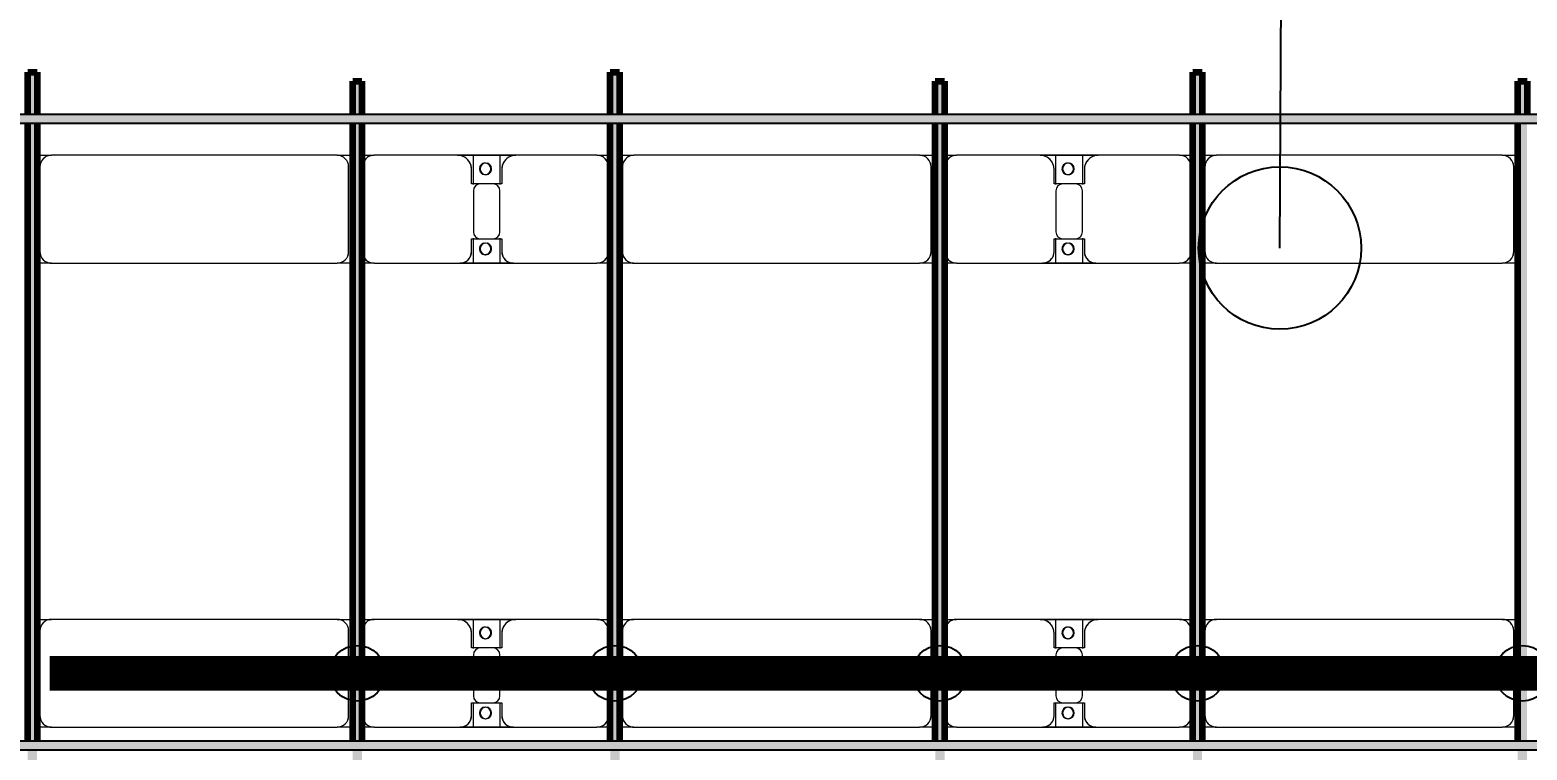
# Model space of a CAD drawing. Header units: millimetres. Extents: x -268744 to 115753, y -96240 to -10461.
# Drawn here: x -209565 to -203114, y -22647 to -19543 of the extents above; entities that cross this region are included whole.
import ezdxf

# ---------------------------------------------------------------- set-up
doc = ezdxf.new("R2010")
doc.units = ezdxf.units.MM
for name, color, linetype, lineweight in [('A-ANNO-DIMS', 211, 'Continuous', 9), ('A-ANNO-DIMS-900', 211, 'Continuous', 9), ('A-GENM', 13, 'Continuous', 9), ('S-BEAM', 12, 'Continuous', 9)]:
    doc.layers.add(name, color=color, linetype=linetype, lineweight=lineweight)
for name, color, linetype in [('GC-BICH NEO', 6, 'Continuous'), ('GC-DAY NEO', 5, 'Continuous'), ('GC-HOP 40x60 GIA CUONG', 1, 'Continuous')]:
    doc.layers.add(name, color=color, linetype=linetype)
doc.styles.add('Trebuchet MS', font='trebuc.ttf', dxfattribs={"width": 0.8, "height": 2700})
doc.dimstyles.new('Arc_Length_-_3mm_Trebuchet_MS_3', dxfattribs={"dimscale": 304.8, "dimtxt": 2783.567448, "dimasz": 2.952756, "dimexe": 4.429134, "dimexo": 4.429134, "dimgap": 0.885827, "dimtad": 1, "dimdec": 0, "dimrnd": 10, "dimzin": 0, "dimdsep": 46, "dimtxsty": 'Trebuchet MS', "dimblk1": 'OBLIQUE', "dimblk2": 'OBLIQUE', "dimsah": 1, "dimcen": 0.09, "dimdle": 2.952756, "dimazin": 0, "dimtfac": 1, "dimtdec": 4, "dimtix": 1, "dimtmove": 0, "dimatfit": 3, "dimfxl": 1, "dimtvp": 1, "dimtfill": 1, "dimtolj": 1, "dimtzin": 0, "dimarcsym": 2})

# ---------------------------------------------------------------- blocks, each defined once
blk = doc.blocks.new('Dai phao do pin - DẢI PHAO ĐỠ PIN-V27-KHUNG KẾT CẤU BÈ PIN 1')
at = {"layer": 'A-GENM', "color": 7}
for p, q in [((44497.6, 241.6), (44559.7, 241.6)), ((44497.6, 241.6), (44559.7, 241.6)), ((45790.3, 241.6), (44559.7, 241.6)), ((45790.3, 241.6), (45857.6, 241.6)), ((45790.3, 241.6), (45857.6, 241.6)), ((45897.6, 241.6), (45949.7, 241.6)), ((45897.6, 241.6), (45949.7, 241.6)), ((46309.7, 241.6), (45949.7, 241.6)), ((46309.7, 241.6), (46492.2, 241.6)), ((46492.2, 241.6), (46309.7, 241.6)), ((46377.8, 241.6), (46560.3, 241.6)), ((46377.8, 116.2), (46377.8, 241.6)), ((46560.3, 241.6), (46377.8, 241.6)), ((46492.2, 241.6), (46492.2, 116.2)), ((46910.3, 241.6), (46560.3, 241.6)), ((46910.3, 241.6), (46967.6, 241.6)), ((46910.3, 241.6), (46967.6, 241.6)), ((47007.6, 241.6), (47069.7, 241.6)), ((47007.6, 241.6), (47069.7, 241.6)), ((48300.3, 241.6), (47069.7, 241.6)), ((48300.3, 241.6), (48367.6, 241.6)), ((48300.3, 241.6), (48367.6, 241.6)), ((48407.6, 241.6), (48459.7, 241.6)), ((48407.6, 241.6), (48459.7, 241.6)), ((48819.7, 241.6), (48459.7, 241.6)), ((48819.7, 241.6), (49002.2, 241.6)), ((49002.2, 241.6), (48819.7, 241.6)), ((48887.8, 241.6), (49070.3, 241.6)), ((48887.8, 116.2), (48887.8, 241.6)), ((49070.3, 241.6), (48887.8, 241.6)), ((49002.2, 241.6), (49002.2, 116.2)), ((49420.3, 241.6), (49070.3, 241.6)), ((49420.3, 241.6), (49477.6, 241.6)), ((49420.3, 241.6), (49477.6, 241.6)), ((49517.6, 241.6), (49579.7, 241.6)), ((49517.6, 241.6), (49579.7, 241.6)), ((50810.3, 241.6), (49579.7, 241.6)), ((50810.3, 241.6), (50877.6, 241.6)), ((50810.3, 241.6), (50877.6, 241.6)), ((44509.7, 191.6), (44509.7, -173.4)), ((45840.3, -173.4), (45840.3, 191.6)), ((45899.7, 191.6), (45899.7, -173.4)), ((46369.7, 118.2), (46369.7, 181.6)), ((46500.3, 181.6), (46500.3, 118.2)), ((46960.3, -173.4), (46960.3, 191.6)), ((47019.7, 191.6), (47019.7, -173.4)), ((48350.3, -173.4), (48350.3, 191.6)), ((48409.7, 191.6), (48409.7, -173.4)), ((48879.7, 118.2), (48879.7, 181.6)), ((49010.3, 181.6), (49010.3, 118.2)), ((49470.3, -173.4), (49470.3, 191.6)), ((49529.7, 191.6), (49529.7, -173.4)), ((50860.3, -173.4), (50860.3, 191.6)), ((46462.2, 118.2), (46369.7, 118.2)), ((46377.8, 88.2), (46377.8, -88.2)), ((46500.3, 118.2), (46407.8, 118.2)), ((46492.2, -88.2), (46492.2, 88.2)), ((48972.2, 118.2), (48879.7, 118.2)), ((48887.8, 88.2), (48887.8, -88.2)), ((49010.3, 118.2), (48917.8, 118.2)), ((49002.2, -88.2), (49002.2, 88.2)), ((46369.7, -173.4), (46369.7, -118.2)), ((46369.7, -118.2), (46462.2, -118.2)), ((46377.8, -223.4), (46377.8, -116.2)), ((46407.8, -118.2), (46500.3, -118.2)), ((46492.2, -116.2), (46492.2, -223.4)), ((46500.3, -118.2), (46500.3, -173.4)), ((48879.7, -173.4), (48879.7, -118.2)), ((48879.7, -118.2), (48972.2, -118.2)), ((48887.8, -223.4), (48887.8, -116.2)), ((48917.8, -118.2), (49010.3, -118.2)), ((49002.2, -116.2), (49002.2, -223.4)), ((49010.3, -118.2), (49010.3, -173.4)), ((44559.7, -223.4), (44497.6, -223.4)), ((44559.7, -223.4), (44497.6, -223.4)), ((44559.7, -223.4), (45790.3, -223.4)), ((45857.6, -223.4), (45790.3, -223.4)), ((45857.6, -223.4), (45790.3, -223.4)), ((45949.7, -223.4), (45897.6, -223.4)), ((45949.7, -223.4), (45897.6, -223.4)), ((45949.7, -223.4), (46319.7, -223.4)), ((46492.2, -223.4), (46319.7, -223.4)), ((46319.7, -223.4), (46492.2, -223.4)), ((46550.3, -223.4), (46377.8, -223.4)), ((46377.8, -223.4), (46550.3, -223.4)), ((46550.3, -223.4), (46910.3, -223.4)), ((46967.6, -223.4), (46910.3, -223.4)), ((46967.6, -223.4), (46910.3, -223.4)), ((47069.7, -223.4), (47007.6, -223.4)), ((47069.7, -223.4), (47007.6, -223.4)), ((47069.7, -223.4), (48300.3, -223.4)), ((48367.6, -223.4), (48300.3, -223.4)), ((48367.6, -223.4), (48300.3, -223.4)), ((48459.7, -223.4), (48407.6, -223.4)), ((48459.7, -223.4), (48407.6, -223.4)), ((48459.7, -223.4), (48829.7, -223.4)), ((49002.2, -223.4), (48829.7, -223.4)), ((48829.7, -223.4), (49002.2, -223.4)), ((49060.3, -223.4), (48887.8, -223.4)), ((48887.8, -223.4), (49060.3, -223.4)), ((49060.3, -223.4), (49420.3, -223.4)), ((49477.6, -223.4), (49420.3, -223.4)), ((49477.6, -223.4), (49420.3, -223.4)), ((49579.7, -223.4), (49517.6, -223.4)), ((49579.7, -223.4), (49517.6, -223.4)), ((49579.7, -223.4), (50810.3, -223.4)), ((50877.6, -223.4), (50810.3, -223.4)), ((50877.6, -223.4), (50810.3, -223.4))]:
    blk.add_line(p, q, dxfattribs=at)
for centre, radius, start, end in [((44559.7, 191.6), 50, 90, 180), ((44559.7, 191.6), 50, 150, 180), ((44559.7, 191.6), 50, 105, 135), ((45790.3, 191.6), 50, 0, 90), ((45790.3, 191.6), 50, 60, 90), ((45790.3, 191.6), 50, 15, 30), ((45949.7, 191.6), 50, 90, 180), ((45949.7, 191.6), 50, 105, 180), ((46309.7, 181.6), 60, 0, 90), ((46309.7, 181.6), 60, 0, 60), ((46428.6, 183.2), 25, 0, 180), ((46428.6, 183.2), 25, 0, 165), ((46431.4, 183.2), 25, 0, 180), ((46431.4, 183.2), 25, 90, 180), ((46431.4, 183.2), 25, 15, 75), ((46560.3, 181.6), 60, 90, 180), ((46560.3, 181.6), 60, 120, 180), ((46910.3, 191.6), 50, 0, 90), ((46910.3, 191.6), 50, 0, 75), ((47069.7, 191.6), 50, 90, 180), ((47069.7, 191.6), 50, 150, 180), ((47069.7, 191.6), 50, 105, 135), ((48300.3, 191.6), 50, 0, 90), ((48300.3, 191.6), 50, 60, 90), ((48300.3, 191.6), 50, 15, 30), ((48459.7, 191.6), 50, 90, 180), ((48459.7, 191.6), 50, 105, 180), ((48819.7, 181.6), 60, 0, 90), ((48819.7, 181.6), 60, 0, 60), ((48938.6, 183.2), 25, 0, 180), ((48938.6, 183.2), 25, 0, 165), ((48941.4, 183.2), 25, 0, 180), ((48941.4, 183.2), 25, 90, 180), ((48941.4, 183.2), 25, 15, 75), ((49070.3, 181.6), 60, 90, 180), ((49070.3, 181.6), 60, 120, 180), ((49420.3, 191.6), 50, 0, 90), ((49420.3, 191.6), 50, 0, 75), ((49579.7, 191.6), 50, 90, 180), ((49579.7, 191.6), 50, 150, 180), ((49579.7, 191.6), 50, 105, 135), ((50810.3, 191.6), 50, 360, 90), ((50810.3, 191.6), 50, 60, 90), ((50810.3, 191.6), 50, 15, 30), ((46428.6, 183.2), 25, 180, 360), ((46431.4, 183.2), 25, 180, 0), ((46431.4, 183.2), 25, 180, 300), ((46428.6, 183.2), 25, 210, 0), ((46431.4, 183.2), 25, 330, 345), ((48938.6, 183.2), 25, 180, 360), ((48941.4, 183.2), 25, 180, 360), ((48941.4, 183.2), 25, 180, 300), ((48938.6, 183.2), 25, 210, 0), ((48941.4, 183.2), 25, 330, 345), ((46407.8, 88.2), 30, 90, 180), ((46462.2, 88.2), 30, 0, 90), ((48917.8, 88.2), 30, 90, 180), ((48972.2, 88.2), 30, 0, 90), ((46407.8, -88.2), 30, 180, 270), ((46462.2, -88.2), 30, 270, 360), ((48917.8, -88.2), 30, 180, 270), ((48972.2, -88.2), 30, 270, 360), ((44559.7, -173.4), 50, 180, 270), ((44559.7, -173.4), 50, 180, 210), ((45790.3, -173.4), 50, 270, 0), ((45790.3, -173.4), 50, 330, 360), ((45949.7, -173.4), 50, 180, 270), ((45949.7, -173.4), 50, 180, 255), ((46319.7, -173.4), 50, 270, 0), ((46319.7, -173.4), 50, 285, 0), ((46428.6, -161.8), 25, 0, 180), ((46428.6, -161.8), 25, 180, 0), ((46428.6, -161.8), 25, 105, 165), ((46428.6, -161.8), 25, 195, 0), ((46431.4, -161.8), 25, 0, 180), ((46431.4, -161.8), 25, 105, 180), ((46431.4, -161.8), 25, 180, 0), ((46431.4, -161.8), 25, 180, 270), ((46428.6, -161.8), 25, 0, 75), ((46431.4, -161.8), 25, 15, 75), ((46431.4, -161.8), 25, 285, 345), ((46550.3, -173.4), 50, 180, 270), ((46550.3, -173.4), 50, 180, 255), ((46910.3, -173.4), 50, 270, 0), ((46910.3, -173.4), 50, 285, 360), ((47069.7, -173.4), 50, 180, 270), ((47069.7, -173.4), 50, 180, 210), ((48300.3, -173.4), 50, 270, 0), ((48300.3, -173.4), 50, 330, 0), ((48459.7, -173.4), 50, 180, 270), ((48459.7, -173.4), 50, 180, 255), ((48829.7, -173.4), 50, 270, 0), ((48829.7, -173.4), 50, 285, 0), ((48938.6, -161.8), 25, 0, 180), ((48938.6, -161.8), 25, 180, 0), ((48938.6, -161.8), 25, 105, 165), ((48938.6, -161.8), 25, 195, 0), ((48941.4, -161.8), 25, 360, 180), ((48941.4, -161.8), 25, 105, 180), ((48941.4, -161.8), 25, 180, 360), ((48941.4, -161.8), 25, 180, 270), ((48938.6, -161.8), 25, 0, 75), ((48941.4, -161.8), 25, 15, 75), ((48941.4, -161.8), 25, 285, 345), ((49060.3, -173.4), 50, 180, 270), ((49060.3, -173.4), 50, 180, 255), ((49420.3, -173.4), 50, 270, 360), ((49420.3, -173.4), 50, 285, 360), ((49579.7, -173.4), 50, 180, 270), ((49579.7, -173.4), 50, 180, 210), ((50810.3, -173.4), 50, 270, 0), ((50810.3, -173.4), 50, 330, 0), ((44559.7, -173.4), 50, 240, 270), ((45790.3, -173.4), 50, 285, 300), ((47069.7, -173.4), 50, 240, 270), ((48300.3, -173.4), 50, 285, 300), ((49579.7, -173.4), 50, 240, 270), ((50810.3, -173.4), 50, 285, 300)]:
    blk.add_arc(centre, radius, start, end, dxfattribs=at)
blk = doc.blocks.new('Dai phao do pin - DẢI PHAO ĐỠ PIN-V28-KHUNG KẾT CẤU BÈ PIN 1')
at = {"layer": 'A-GENM', "color": 7}
for p, q in [((44497.6, 241.6), (44559.7, 241.6)), ((44497.6, 241.6), (44559.7, 241.6)), ((45790.3, 241.6), (44559.7, 241.6)), ((45790.3, 241.6), (45857.6, 241.6)), ((45790.3, 241.6), (45857.6, 241.6)), ((45897.6, 241.6), (45949.7, 241.6)), ((45897.6, 241.6), (45949.7, 241.6)), ((46309.7, 241.6), (45949.7, 241.6)), ((46309.7, 241.6), (46492.2, 241.6)), ((46492.2, 241.6), (46309.7, 241.6)), ((46377.8, 241.6), (46560.3, 241.6)), ((46377.8, 116.2), (46377.8, 241.6)), ((46560.3, 241.6), (46377.8, 241.6)), ((46492.2, 241.6), (46492.2, 116.2)), ((46910.3, 241.6), (46560.3, 241.6)), ((46910.3, 241.6), (46967.6, 241.6)), ((46910.3, 241.6), (46967.6, 241.6)), ((47007.6, 241.6), (47069.7, 241.6)), ((47007.6, 241.6), (47069.7, 241.6)), ((48300.3, 241.6), (47069.7, 241.6)), ((48300.3, 241.6), (48367.6, 241.6)), ((48300.3, 241.6), (48367.6, 241.6)), ((48407.6, 241.6), (48459.7, 241.6)), ((48407.6, 241.6), (48459.7, 241.6)), ((48819.7, 241.6), (48459.7, 241.6)), ((48819.7, 241.6), (49002.2, 241.6)), ((49002.2, 241.6), (48819.7, 241.6)), ((48887.8, 241.6), (49070.3, 241.6)), ((48887.8, 116.2), (48887.8, 241.6)), ((49070.3, 241.6), (48887.8, 241.6)), ((49002.2, 241.6), (49002.2, 116.2)), ((49420.3, 241.6), (49070.3, 241.6)), ((49420.3, 241.6), (49477.6, 241.6)), ((49420.3, 241.6), (49477.6, 241.6)), ((49517.6, 241.6), (49579.7, 241.6)), ((49517.6, 241.6), (49579.7, 241.6)), ((50810.3, 241.6), (49579.7, 241.6)), ((50810.3, 241.6), (50877.6, 241.6)), ((50810.3, 241.6), (50877.6, 241.6)), ((44509.7, 191.6), (44509.7, -173.4)), ((45840.3, -173.4), (45840.3, 191.6)), ((45899.7, 191.6), (45899.7, -173.4)), ((46369.7, 118.2), (46369.7, 181.6)), ((46500.3, 181.6), (46500.3, 118.2)), ((46960.3, -173.4), (46960.3, 191.6)), ((47019.7, 191.6), (47019.7, -173.4)), ((48350.3, -173.4), (48350.3, 191.6)), ((48409.7, 191.6), (48409.7, -173.4)), ((48879.7, 118.2), (48879.7, 181.6)), ((49010.3, 181.6), (49010.3, 118.2)), ((49470.3, -173.4), (49470.3, 191.6)), ((49529.7, 191.6), (49529.7, -173.4)), ((50860.3, -173.4), (50860.3, 191.6)), ((46462.2, 118.2), (46369.7, 118.2)), ((46377.8, 88.2), (46377.8, -88.2)), ((46500.3, 118.2), (46407.8, 118.2)), ((46492.2, -88.2), (46492.2, 88.2)), ((48972.2, 118.2), (48879.7, 118.2)), ((48887.8, 88.2), (48887.8, -88.2)), ((49010.3, 118.2), (48917.8, 118.2)), ((49002.2, -88.2), (49002.2, 88.2)), ((46369.7, -173.4), (46369.7, -118.2)), ((46369.7, -118.2), (46462.2, -118.2)), ((46377.8, -223.4), (46377.8, -116.2)), ((46407.8, -118.2), (46500.3, -118.2)), ((46492.2, -116.2), (46492.2, -223.4)), ((46500.3, -118.2), (46500.3, -173.4)), ((48879.7, -173.4), (48879.7, -118.2)), ((48879.7, -118.2), (48972.2, -118.2)), ((48887.8, -223.4), (48887.8, -116.2)), ((48917.8, -118.2), (49010.3, -118.2)), ((49002.2, -116.2), (49002.2, -223.4)), ((49010.3, -118.2), (49010.3, -173.4)), ((44559.7, -223.4), (44497.6, -223.4)), ((44559.7, -223.4), (44497.6, -223.4)), ((44559.7, -223.4), (45790.3, -223.4)), ((45857.6, -223.4), (45790.3, -223.4)), ((45857.6, -223.4), (45790.3, -223.4)), ((45949.7, -223.4), (45897.6, -223.4)), ((45949.7, -223.4), (45897.6, -223.4)), ((45949.7, -223.4), (46319.7, -223.4)), ((46492.2, -223.4), (46319.7, -223.4)), ((46319.7, -223.4), (46492.2, -223.4)), ((46550.3, -223.4), (46377.8, -223.4)), ((46377.8, -223.4), (46550.3, -223.4)), ((46550.3, -223.4), (46910.3, -223.4)), ((46967.6, -223.4), (46910.3, -223.4)), ((46967.6, -223.4), (46910.3, -223.4)), ((47069.7, -223.4), (47007.6, -223.4)), ((47069.7, -223.4), (47007.6, -223.4)), ((47069.7, -223.4), (48300.3, -223.4)), ((48367.6, -223.4), (48300.3, -223.4)), ((48367.6, -223.4), (48300.3, -223.4)), ((48459.7, -223.4), (48407.6, -223.4)), ((48459.7, -223.4), (48407.6, -223.4)), ((48459.7, -223.4), (48829.7, -223.4)), ((49002.2, -223.4), (48829.7, -223.4)), ((48829.7, -223.4), (49002.2, -223.4)), ((49060.3, -223.4), (48887.8, -223.4)), ((48887.8, -223.4), (49060.3, -223.4)), ((49060.3, -223.4), (49420.3, -223.4)), ((49477.6, -223.4), (49420.3, -223.4)), ((49477.6, -223.4), (49420.3, -223.4)), ((49579.7, -223.4), (49517.6, -223.4)), ((49579.7, -223.4), (49517.6, -223.4)), ((49579.7, -223.4), (50810.3, -223.4)), ((50877.6, -223.4), (50810.3, -223.4)), ((50877.6, -223.4), (50810.3, -223.4))]:
    blk.add_line(p, q, dxfattribs=at)
for centre, radius, start, end in [((44559.7, 191.6), 50, 90, 180), ((44559.7, 191.6), 50, 150, 180), ((44559.7, 191.6), 50, 105, 135), ((45790.3, 191.6), 50, 0, 90), ((45790.3, 191.6), 50, 60, 90), ((45790.3, 191.6), 50, 15, 30), ((45949.7, 191.6), 50, 90, 180), ((45949.7, 191.6), 50, 105, 180), ((46309.7, 181.6), 60, 0, 90), ((46309.7, 181.6), 60, 0, 60), ((46428.6, 183.2), 25, 0, 180), ((46428.6, 183.2), 25, 0, 165), ((46431.4, 183.2), 25, 0, 180), ((46431.4, 183.2), 25, 90, 180), ((46431.4, 183.2), 25, 15, 75), ((46560.3, 181.6), 60, 90, 180), ((46560.3, 181.6), 60, 120, 180), ((46910.3, 191.6), 50, 0, 90), ((46910.3, 191.6), 50, 0, 75), ((47069.7, 191.6), 50, 90, 180), ((47069.7, 191.6), 50, 150, 180), ((47069.7, 191.6), 50, 105, 135), ((48300.3, 191.6), 50, 0, 90), ((48300.3, 191.6), 50, 60, 90), ((48300.3, 191.6), 50, 15, 30), ((48459.7, 191.6), 50, 90, 180), ((48459.7, 191.6), 50, 105, 180), ((48819.7, 181.6), 60, 0, 90), ((48819.7, 181.6), 60, 0, 60), ((48938.6, 183.2), 25, 0, 180), ((48938.6, 183.2), 25, 0, 165), ((48941.4, 183.2), 25, 0, 180), ((48941.4, 183.2), 25, 90, 180), ((48941.4, 183.2), 25, 15, 75), ((49070.3, 181.6), 60, 90, 180), ((49070.3, 181.6), 60, 120, 180), ((49420.3, 191.6), 50, 0, 90), ((49420.3, 191.6), 50, 0, 75), ((49579.7, 191.6), 50, 90, 180), ((49579.7, 191.6), 50, 150, 180), ((49579.7, 191.6), 50, 105, 135), ((50810.3, 191.6), 50, 360, 90), ((50810.3, 191.6), 50, 60, 90), ((50810.3, 191.6), 50, 15, 30), ((46428.6, 183.2), 25, 180, 360), ((46431.4, 183.2), 25, 180, 0), ((46431.4, 183.2), 25, 180, 300), ((46428.6, 183.2), 25, 210, 0), ((46431.4, 183.2), 25, 330, 345), ((48938.6, 183.2), 25, 180, 360), ((48941.4, 183.2), 25, 180, 360), ((48941.4, 183.2), 25, 180, 300), ((48938.6, 183.2), 25, 210, 0), ((48941.4, 183.2), 25, 330, 345), ((46407.8, 88.2), 30, 90, 180), ((46462.2, 88.2), 30, 0, 90), ((48917.8, 88.2), 30, 90, 180), ((48972.2, 88.2), 30, 0, 90), ((46407.8, -88.2), 30, 180, 270), ((46462.2, -88.2), 30, 270, 360), ((48917.8, -88.2), 30, 180, 270), ((48972.2, -88.2), 30, 270, 360), ((44559.7, -173.4), 50, 180, 270), ((44559.7, -173.4), 50, 180, 210), ((45790.3, -173.4), 50, 270, 0), ((45790.3, -173.4), 50, 330, 360), ((45949.7, -173.4), 50, 180, 270), ((45949.7, -173.4), 50, 180, 255), ((46319.7, -173.4), 50, 270, 0), ((46319.7, -173.4), 50, 285, 0), ((46428.6, -161.8), 25, 0, 180), ((46428.6, -161.8), 25, 180, 0), ((46428.6, -161.8), 25, 105, 165), ((46428.6, -161.8), 25, 195, 0), ((46431.4, -161.8), 25, 0, 180), ((46431.4, -161.8), 25, 105, 180), ((46431.4, -161.8), 25, 180, 0), ((46431.4, -161.8), 25, 180, 270), ((46428.6, -161.8), 25, 0, 75), ((46431.4, -161.8), 25, 15, 75), ((46431.4, -161.8), 25, 285, 345), ((46550.3, -173.4), 50, 180, 270), ((46550.3, -173.4), 50, 180, 255), ((46910.3, -173.4), 50, 270, 0), ((46910.3, -173.4), 50, 285, 360), ((47069.7, -173.4), 50, 180, 270), ((47069.7, -173.4), 50, 180, 210), ((48300.3, -173.4), 50, 270, 0), ((48300.3, -173.4), 50, 330, 0), ((48459.7, -173.4), 50, 180, 270), ((48459.7, -173.4), 50, 180, 255), ((48829.7, -173.4), 50, 270, 0), ((48829.7, -173.4), 50, 285, 0), ((48938.6, -161.8), 25, 0, 180), ((48938.6, -161.8), 25, 180, 0), ((48938.6, -161.8), 25, 105, 165), ((48938.6, -161.8), 25, 195, 0), ((48941.4, -161.8), 25, 360, 180), ((48941.4, -161.8), 25, 105, 180), ((48941.4, -161.8), 25, 180, 360), ((48941.4, -161.8), 25, 180, 270), ((48938.6, -161.8), 25, 0, 75), ((48941.4, -161.8), 25, 15, 75), ((48941.4, -161.8), 25, 285, 345), ((49060.3, -173.4), 50, 180, 270), ((49060.3, -173.4), 50, 180, 255), ((49420.3, -173.4), 50, 270, 360), ((49420.3, -173.4), 50, 285, 360), ((49579.7, -173.4), 50, 180, 270), ((49579.7, -173.4), 50, 180, 210), ((50810.3, -173.4), 50, 270, 0), ((50810.3, -173.4), 50, 330, 0), ((44559.7, -173.4), 50, 240, 270), ((45790.3, -173.4), 50, 285, 300), ((47069.7, -173.4), 50, 240, 270), ((48300.3, -173.4), 50, 285, 300), ((49579.7, -173.4), 50, 240, 270), ((50810.3, -173.4), 50, 285, 300)]:
    blk.add_arc(centre, radius, start, end, dxfattribs=at)
blk = doc.blocks.new('Dầm C52 - Dầm C52-V2-KHUNG KẾT CẤU BÈ PIN 1')
at = {"layer": 'S-BEAM', "lineweight": 140}
h = blk.add_hatch(color=1, dxfattribs=at)
h.paths.add_polyline_path([(-25480.9, 20), (-25480.9, -20), (-25440.9, -20), (-25440.9, 20)])
h.paths.add_polyline_path([(-25400.9, 20), (-25400.9, -20), (-19440.9, -20), (-19443, 20), (-24983.5, 20)])
h.paths.add_polyline_path([(-19400.9, 20), (-19400.9, -20), (-13440.9, -20), (-13440.9, 20), (-18519.6, 20)])
h.paths.add_polyline_path([(-13400.9, -20), (-7440.9, -20), (-7440.9, 20), (-13400.9, 20)])
h.paths.add_polyline_path([(-7400.9, 20), (-7400.9, -20), (-1440.9, -20), (-1440.9, 20), (-6515.3, 20)])
h.paths.add_polyline_path([(-1400.9, 20), (-1400.9, -20), (4559.1, -20), (4559.1, 20), (-974.9, 20)])
h.paths.add_polyline_path([(4599.1, -20), (10559.1, -20), (10559.1, 20), (4599.1, 20)])
h.paths.add_polyline_path([(10599.1, -20), (16559.1, -20), (16559.1, 20), (10599.1, 20)])
h.paths.add_polyline_path([(16599.1, 20), (16599.1, -20), (22559.1, -20), (22559.1, 20), (17493.2, 20)])
h.paths.add_polyline_path([(22599.1, 20), (22599.1, -20), (25259.1, -20), (25259.1, 20), (23033.7, 20)])
h.paths.add_polyline_path([(25299.1, -20), (25480.9, -20), (25480.9, 20), (25299.1, 20)])
at = {"layer": 'S-BEAM', "color": 1, "lineweight": 140}
for p, q in [((22599.1, 20), (25259.1, 20)), ((25299.1, 20), (25480.9, 20)), ((25480.9, 20), (25480.9, -20)), ((25259.1, -20), (22599.1, -20)), ((25480.9, -20), (25299.1, -20))]:
    blk.add_line(p, q, dxfattribs=at)
blk = doc.blocks.new('Dầm C52 - Dầm C52-102503-KHUNG KẾT CẤU BÈ PIN 1')
at = {"layer": 'S-BEAM', "lineweight": 140}
h = blk.add_hatch(color=1, dxfattribs=at)
h.paths.add_polyline_path([(-25480.9, 20), (-25480.9, -20), (-25440.9, -20), (-25440.9, 20)])
h.paths.add_polyline_path([(-25400.9, 20), (-25400.9, -20), (-19440.9, -20), (-19443, 20), (-24983.5, 20)])
h.paths.add_polyline_path([(-19400.9, 20), (-19400.9, -20), (-13440.9, -20), (-13440.9, 20), (-17596.2, 20)])
h.paths.add_polyline_path([(-13400.9, -20), (-7440.9, -20), (-7440.9, 20), (-13400.9, 20)])
h.paths.add_polyline_path([(-7400.9, -20), (-1440.9, -20), (-1440.9, 20), (-7400.9, 20)])
h.paths.add_polyline_path([(-1400.9, -20), (4559.1, -20), (4559.1, 20), (-1400.9, 20)])
h.paths.add_polyline_path([(4599.1, -20), (10559.1, -20), (10559.1, 20), (4599.1, 20)])
h.paths.add_polyline_path([(10599.1, 20), (10599.1, -20), (16559.1, -20), (16559.1, 20), (11952.8, 20)])
h.paths.add_polyline_path([(16599.1, -20), (22559.1, -20), (22559.1, 20), (16599.1, 20)])
h.paths.add_polyline_path([(22599.1, -20), (25259.1, -20), (25259.1, 20), (22599.1, 20)])
h.paths.add_polyline_path([(25299.1, -20), (25441.8, -20), (25441.8, 20), (25299.1, 20)])
at = {"layer": 'S-BEAM', "color": 1, "lineweight": 140}
for p, q in [((22599.1, 20), (25259.1, 20)), ((25299.1, 20), (25441.8, 20)), ((25441.8, 20), (25441.8, -20)), ((25259.1, -20), (22599.1, -20)), ((25441.8, -20), (25299.1, -20))]:
    blk.add_line(p, q, dxfattribs=at)
blk = doc.blocks.new('Dầm C52 - Dầm C52-V20-KHUNG KẾT CẤU BÈ PIN 1')
at = {"layer": 'S-BEAM', "lineweight": 140}
h = blk.add_hatch(color=1, dxfattribs=at)
h.paths.add_polyline_path([(-25480.9, 20), (-25480.9, -20), (-25440.9, -20), (-25440.9, 20)])
h.paths.add_polyline_path([(-25400.9, 1.6), (-25400.9, -20), (-19440.9, -20), (-19443, 20), (-25400.9, 20)])
h.paths.add_polyline_path([(-19400.9, -20), (-13440.9, -20), (-13440.9, 20), (-19400.9, 20), (-19400.9, 1.6)])
h.paths.add_polyline_path([(-13400.9, 1.6), (-13400.9, -20), (-7440.9, -20), (-7440.9, 20), (-13400.9, 20)])
h.paths.add_polyline_path([(-7400.9, 20), (-7400.9, -20), (-1440.9, -20), (-1440.9, 20), (-6515.3, 20)])
h.paths.add_polyline_path([(-1400.9, 1.6), (-1400.9, -20), (4559.1, -20), (4559.1, 20), (-1400.9, 20)])
h.paths.add_polyline_path([(4599.1, 1.6), (4599.1, -20), (10559.1, -20), (10559.1, 20), (4599.1, 20)])
h.paths.add_polyline_path([(10599.1, 20), (10599.1, -20), (16559.1, -20), (16559.1, 20), (11029.4, 20)])
h.paths.add_polyline_path([(16599.1, 20), (16599.1, -20), (22559.1, -20), (22559.1, 20), (17493.2, 20)])
h.paths.add_polyline_path([(22599.1, 1.6), (22599.1, -20), (25259.1, -20), (25259.1, 20), (22599.1, 20)])
h.paths.add_polyline_path([(25299.1, -20), (25441.8, -20), (25441.8, 20), (25299.1, 20), (25299.1, 1.6)])
at = {"layer": 'S-BEAM', "color": 1, "lineweight": 140}
for p, q in [((22599.1, 20), (25259.1, 20)), ((25299.1, 20), (25441.8, 20)), ((25441.8, 20), (25441.8, -20)), ((25441.8, -20), (25299.1, -20))]:
    blk.add_line(p, q, dxfattribs=at)
blk = doc.blocks.new('Dầm C52 - Hộp 40x60-104813-KHUNG KẾT CẤU BÈ PIN 1')
at = {"layer": 'S-BEAM', "lineweight": 25}
blk.add_hatch(color=4, dxfattribs=at).paths.add_polyline_path([(-145811, -20), (145811, -20), (145811, 20), (-145811, 20)])
at = {"layer": 'S-BEAM', "color": 4, "lineweight": 25}
for p, q in [((-145811, 20), (145811, 20)), ((145811, -20), (-145811, -20))]:
    blk.add_line(p, q, dxfattribs=at)
blk = doc.blocks.new('Dầm C52 - Hộp 40x60-V24-KHUNG KẾT CẤU BÈ PIN 1')
at = {"layer": 'S-BEAM', "lineweight": 25}
blk.add_hatch(color=4, dxfattribs=at).paths.add_polyline_path([(-145811, -20), (145811, -20), (145811, 20), (-145811, 20)])
at = {"layer": 'S-BEAM', "color": 4, "lineweight": 25}
for p, q in [((-145811, 20), (145811, 20)), ((145811, -20), (-145811, -20))]:
    blk.add_line(p, q, dxfattribs=at)
blk = doc.blocks.new('be pin 1_rvt-1-KHUNG KẾT CẤU BÈ PIN 1')
at = {"layer": 'A-GENM', "lineweight": 9}
for name, p in [('Dai phao do pin - DẢI PHAO ĐỠ PIN-V28-KHUNG KẾT CẤU BÈ PIN 1', (-254031.8, -20324.7)), ('Dai phao do pin - DẢI PHAO ĐỠ PIN-V27-KHUNG KẾT CẤU BÈ PIN 1', (-254031.8, -22324.7))]:
    blk.add_blockref(name, p, dxfattribs=at)
at = {"layer": 'S-BEAM', "lineweight": 9, "rotation": 90.00000000032618}
for name, p in [('Dầm C52 - Dầm C52-V2-KHUNG KẾT CẤU BÈ PIN 1', (-209554.1, -45205.6)), ('Dầm C52 - Dầm C52-V2-KHUNG KẾT CẤU BÈ PIN 1', (-207044.1, -45205.6)), ('Dầm C52 - Dầm C52-V2-KHUNG KẾT CẤU BÈ PIN 1', (-204534.1, -45205.6)), ('Dầm C52 - Dầm C52-102503-KHUNG KẾT CẤU BÈ PIN 1', (-208154.1, -45205.6)), ('Dầm C52 - Dầm C52-102503-KHUNG KẾT CẤU BÈ PIN 1', (-205644.1, -45205.6)), ('Dầm C52 - Dầm C52-V20-KHUNG KẾT CẤU BÈ PIN 1', (-203134.1, -45205.6))]:
    blk.add_blockref(name, p, dxfattribs=at)
at = {"layer": 'S-BEAM', "lineweight": 9}
for name, p in [('Dầm C52 - Hộp 40x60-V24-KHUNG KẾT CẤU BÈ PIN 1', (-110896.7, -19926.5)), ('Dầm C52 - Hộp 40x60-104813-KHUNG KẾT CẤU BÈ PIN 1', (-110896.7, -22626.5))]:
    blk.add_blockref(name, p, dxfattribs=at)
blk = doc.blocks.new('DIMBLOCK2-KHUNG KẾT CẤU BÈ PIN 1')
at = {"layer": 'A-ANNO-DIMS-900', "transparency": 16777216}
for p, q in [((-255984, -14861.3), (-255984, -13511.3)), ((-183734, -14861.3), (-183734, -13511.3)), ((-256884, -14861.3), (-183734, -14861.3)), ((-255984, -14861.3), (-255984, -18733.1)), ((-183734, -14861.3), (-183734, -18738.1))]:
    blk.add_line(p, q, dxfattribs=at)
at = {"layer": 'A-ANNO-DIMS-900', "lineweight": 70, "transparency": 16777216}
for p, q in [((-255984, -14861.3), (-255534, -14411.3)), ((-183734, -14861.3), (-183284, -14411.3)), ((-255984, -14861.3), (-256434, -15311.3)), ((-183734, -14861.3), (-184184, -15311.3))]:
    blk.add_line(p, q, dxfattribs=at)
at = {"layer": 'A-ANNO-DIMS-900', "color": 0, "transparency": 16777216, "insert": (-223397.4, -11136.4), "char_height": 2700, "width": 8492.24, "attachment_point": 1, "line_spacing_factor": 1.048425, "style": 'Trebuchet MS', "bg_fill": 3, "box_fill_scale": 1.25, "bg_fill_color": 256, "bg_fill_true_color": 13158600, "bg_fill_transparency": 0}
blk.add_mtext('72250', dxfattribs=at)
blk = doc.blocks.new('_Oblique')
at = {"color": 0, "linetype": 'ByBlock', "lineweight": -2}
blk.add_line((-0.5, -0.5), (0.5, 0.5), dxfattribs=at)

msp = doc.modelspace()

# ---------------------------------------------------------------- linework, layer by layer
at = {"layer": 'GC-BICH NEO'}
msp.add_circle((-204179.2, -20482.9), 350, dxfattribs=at)
at = {"layer": 'GC-HOP 40x60 GIA CUONG', "const_width": 150}
msp.add_lwpolyline([(-209480.3, -22315.6), (-194929.2, -22315.6)], dxfattribs=at)
at = {"layer": 'GC-HOP 40x60 GIA CUONG'}
for centre in [(-208154.1, -22315.6), (-207044.1, -22315.6), (-205644.1, -22315.6), (-204534.1, -22315.6), (-203134.1, -22315.6)]:
    msp.add_circle(centre, 120, dxfattribs=at)

# ---------------------------------------------------------------- block references
at = {"lineweight": 5}
msp.add_blockref('be pin 1_rvt-1-KHUNG KẾT CẤU BÈ PIN 1', (0, 0), dxfattribs=at)

# ---------------------------------------------------------------- next in the draw order: dimensions: what is measured, and where the dimension line sits
at = {"layer": 'A-ANNO-DIMS'}
dim = msp.add_linear_dim(base=(-183734, -14861.3), p1=(-255984, -20083.1), p2=(-183734, -20088.1), angle=0, dimstyle='Arc_Length_-_3mm_Trebuchet_MS_3', override={"dimpost": '<>', "dimfxl": 72250.000173}, dxfattribs=at)
dim.commit()
dim.dimension.update_dxf_attribs({"geometry": 'DIMBLOCK2-KHUNG KẾT CẤU BÈ PIN 1', "text_midpoint": (-219859, -13217.6)})

# ---------------------------------------------------------------- next in the draw order: linework, layer by layer
at = {"layer": 'GC-DAY NEO'}
msp.add_line((-204179.2, -20482.9), (-204136.7, -12483), dxfattribs=at)

doc.saveas('drawing.dxf')
